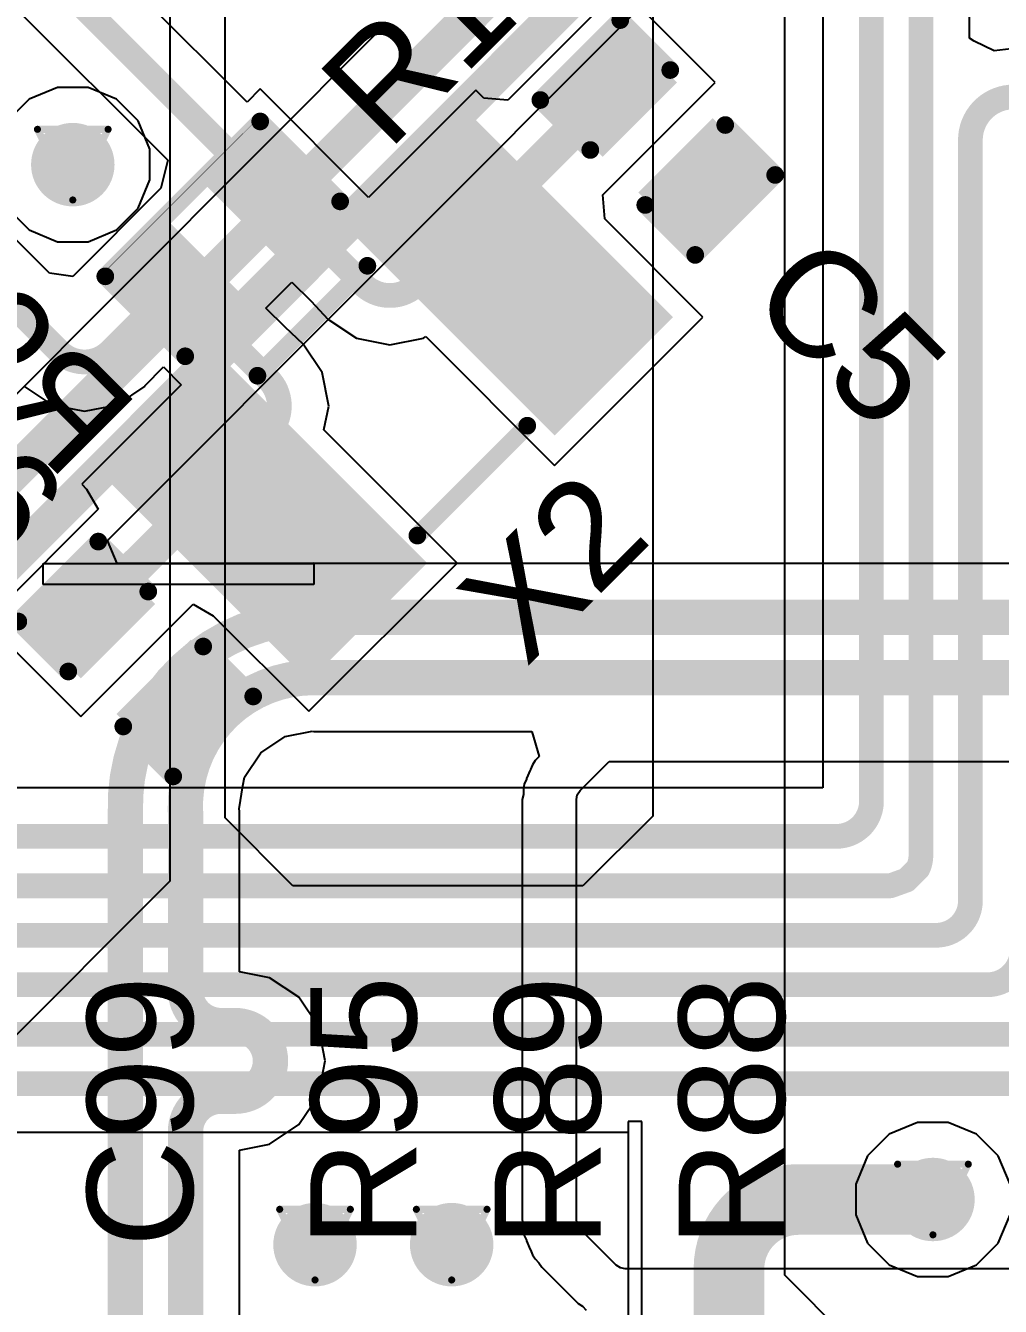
# Model space of a CAD drawing. Header units: inches. Extents: x 0 to 211, y 0 to 201.
# Drawn here: x 2.5951 to 2.871, y 1.9777 to 2.3402 of the extents above; entities that cross this region are included whole.
import ezdxf

# ---------------------------------------------------------------- set-up
doc = ezdxf.new("R2010")
doc.units = ezdxf.units.IN
doc.header["$MEASUREMENT"] = 0
for name, color, linetype in [('Bottom Layer', 5, 'Continuous'), ('Bottom Overlay', 54, 'Continuous'), ('Drill Drawing', 1, 'Continuous'), ('Layer 1', 16, 'Continuous'), ('Layer 2', 76, 'Continuous'), ('Top Layer', 1, 'Continuous'), ('Top Overlay', 2, 'Continuous'), ('Top Paste', 8, 'Continuous'), ('Top Solder', 216, 'Continuous'), ('Via Holes', 16, 'Continuous')]:
    doc.layers.add(name, color=color, linetype=linetype)
doc.styles.add('Arial', font='', dxfattribs={"height": 0.2})
doc.styles.get('Arial').set_extended_font_data('Arial')

# ---------------------------------------------------------------- blocks, each defined once
blk = doc.blocks.new('R___0402_43')
at = {"layer": 'Top Layer'}
for points in [[(-0.0275, -0.0125), (-0.0275, 0.0125), (-0.0095, 0.0125), (-0.0095, -0.0125)], [(0.0095, -0.0125), (0.0095, 0.0125), (0.0275, 0.0125), (0.0275, -0.0125)]]:
    blk.add_hatch(color=1, dxfattribs=at).paths.add_polyline_path(points)
at = {"layer": 'Top Paste'}
for points in [[(-0.0275, -0.0125), (-0.0275, 0.0125), (-0.0095, 0.0125), (-0.0095, -0.0125)], [(0.0095, -0.0125), (0.0095, 0.0125), (0.0275, 0.0125), (0.0275, -0.0125)]]:
    blk.add_hatch(color=8, dxfattribs=at).paths.add_polyline_path(points)
at = {"layer": 'Top Solder'}
for points in [[(-0.02967, -0.01467), (-0.02967, 0.01467), (-0.00733, 0.01467), (-0.00733, -0.01467)], [(0.00733, -0.01467), (0.00733, 0.01467), (0.02967, 0.01467), (0.02967, -0.01467)]]:
    blk.add_hatch(color=216, dxfattribs=at).paths.add_polyline_path(points)
at = {"layer": 'Top Overlay'}
for points in [[(0.031, 0.016, 0.005, 0.005, 0), (-0.031, 0.016, 0.005, 0.005, 0)], [(-0.031, -0.016, 0.005, 0.005, 0), (-0.031, 0.016, 0.005, 0.005, 0)], [(0.031, -0.016, 0.005, 0.005, 0), (0.031, 0.016, 0.005, 0.005, 0)], [(0.031, -0.016, 0.005, 0.005, 0), (-0.031, -0.016, 0.005, 0.005, 0)], [(0.032, -0.017, 0.000127, 0.000127, 0), (-0.032, -0.017, 0.000127, 0.000127, 0)]]:
    blk.add_lwpolyline(points, format="xyseb", dxfattribs=at)
for points in [[(-0.03225, 0.016, 0.0025, 0.0025, 1), (-0.02975, 0.016, 0.0025, 0.0025, 1)], [(-0.03225, 0.016, 0.0025, 0.0025, 1), (-0.02975, 0.016, 0.0025, 0.0025, 1)], [(0.02975, 0.016, 0.0025, 0.0025, 1), (0.03225, 0.016, 0.0025, 0.0025, 1)], [(0.02975, 0.016, 0.0025, 0.0025, 1), (0.03225, 0.016, 0.0025, 0.0025, 1)], [(-0.03225, -0.016, 0.0025, 0.0025, 1), (-0.02975, -0.016, 0.0025, 0.0025, 1)], [(-0.03225, -0.016, 0.0025, 0.0025, 1), (-0.02975, -0.016, 0.0025, 0.0025, 1)], [(0.02975, -0.016, 0.0025, 0.0025, 1), (0.03225, -0.016, 0.0025, 0.0025, 1)], [(0.02975, -0.016, 0.0025, 0.0025, 1), (0.03225, -0.016, 0.0025, 0.0025, 1)], [(-0.03203, -0.017, 0.0000635, 0.0000635, 1), (-0.03197, -0.017, 0.0000635, 0.0000635, 1)], [(0.03197, -0.017, 0.0000635, 0.0000635, 1), (0.03203, -0.017, 0.0000635, 0.0000635, 1)]]:
    blk.add_lwpolyline(points, format="xyseb", close=True, dxfattribs=at)
blk = doc.blocks.new('SMD3215_2P_51')
at = {"layer": 'Top Layer'}
for points in [[(-0.0689, 0.03543), (-0.02953, 0.03543), (-0.02953, -0.03543), (-0.0689, -0.03543)], [(0.02953, 0.03543), (0.0689, 0.03543), (0.0689, -0.03543), (0.02953, -0.03543)]]:
    blk.add_hatch(color=1, dxfattribs=at).paths.add_polyline_path(points)
at = {"layer": 'Top Paste'}
for points in [[(-0.0689, 0.03543), (-0.02953, 0.03543), (-0.02953, -0.03543), (-0.0689, -0.03543)], [(0.02953, 0.03543), (0.0689, 0.03543), (0.0689, -0.03543), (0.02953, -0.03543)]]:
    blk.add_hatch(color=8, dxfattribs=at).paths.add_polyline_path(points)
at = {"layer": 'Top Solder'}
for points in [[(-0.0729, 0.03943), (-0.02553, 0.03943), (-0.02553, -0.03943), (-0.0729, -0.03943)], [(0.02553, 0.03943), (0.0729, 0.03943), (0.0729, -0.03943), (0.02553, -0.03943)]]:
    blk.add_hatch(color=216, dxfattribs=at).paths.add_polyline_path(points)
at = {"layer": 'Top Overlay'}
for points in [[(0.022, 0.032, 0.005, 0.005, 0), (-0.022, 0.032, 0.005, 0.005, 0)], [(0.022, -0.032, 0.005, 0.005, 0), (-0.022, -0.032, 0.005, 0.005, 0)]]:
    blk.add_lwpolyline(points, format="xyseb", dxfattribs=at)
for points in [[(-0.02325, 0.032, 0.0025, 0.0025, 1), (-0.02075, 0.032, 0.0025, 0.0025, 1)], [(0.02075, 0.032, 0.0025, 0.0025, 1), (0.02325, 0.032, 0.0025, 0.0025, 1)], [(-0.02325, -0.032, 0.0025, 0.0025, 1), (-0.02075, -0.032, 0.0025, 0.0025, 1)], [(0.02075, -0.032, 0.0025, 0.0025, 1), (0.02325, -0.032, 0.0025, 0.0025, 1)]]:
    blk.add_lwpolyline(points, format="xyseb", close=True, dxfattribs=at)
blk = doc.blocks.new('C___0402_380')
at = {"layer": 'Top Layer'}
for points in [[(-0.0275, -0.0125), (-0.0275, 0.0125), (-0.0095, 0.0125), (-0.0095, -0.0125)], [(0.0095, -0.0125), (0.0095, 0.0125), (0.0275, 0.0125), (0.0275, -0.0125)]]:
    blk.add_hatch(color=1, dxfattribs=at).paths.add_polyline_path(points)
at = {"layer": 'Top Paste'}
for points in [[(-0.0275, -0.0125), (-0.0275, 0.0125), (-0.0095, 0.0125), (-0.0095, -0.0125)], [(0.0095, -0.0125), (0.0095, 0.0125), (0.0275, 0.0125), (0.0275, -0.0125)]]:
    blk.add_hatch(color=8, dxfattribs=at).paths.add_polyline_path(points)
at = {"layer": 'Top Solder'}
for points in [[(-0.02986, -0.01486), (-0.02986, 0.01486), (-0.00714, 0.01486), (-0.00714, -0.01486)], [(0.00714, -0.01486), (0.00714, 0.01486), (0.02986, 0.01486), (0.02986, -0.01486)]]:
    blk.add_hatch(color=216, dxfattribs=at).paths.add_polyline_path(points)
at = {"layer": 'Top Overlay'}
for points in [[(-0.031, 0.016, 0.005, 0.005, 0), (-0.031, -0.016, 0.005, 0.005, 0)], [(-0.011, 0.016, 0.005, 0.005, 0), (-0.031, 0.016, 0.005, 0.005, 0)], [(0.031, 0.016, 0.005, 0.005, 0), (0.011, 0.016, 0.005, 0.005, 0)], [(0.031, 0.016, 0.005, 0.005, 0), (0.031, -0.016, 0.005, 0.005, 0)], [(-0.011, -0.016, 0.005, 0.005, 0), (-0.031, -0.016, 0.005, 0.005, 0)], [(0.031, -0.016, 0.005, 0.005, 0), (0.011, -0.016, 0.005, 0.005, 0)]]:
    blk.add_lwpolyline(points, format="xyseb", dxfattribs=at)
for points in [[(-0.03225, 0.016, 0.0025, 0.0025, 1), (-0.02975, 0.016, 0.0025, 0.0025, 1)], [(-0.03225, 0.016, 0.0025, 0.0025, 1), (-0.02975, 0.016, 0.0025, 0.0025, 1)], [(-0.01225, 0.016, 0.0025, 0.0025, 1), (-0.00975, 0.016, 0.0025, 0.0025, 1)], [(0.00975, 0.016, 0.0025, 0.0025, 1), (0.01225, 0.016, 0.0025, 0.0025, 1)], [(0.02975, 0.016, 0.0025, 0.0025, 1), (0.03225, 0.016, 0.0025, 0.0025, 1)], [(0.02975, 0.016, 0.0025, 0.0025, 1), (0.03225, 0.016, 0.0025, 0.0025, 1)], [(-0.03225, -0.016, 0.0025, 0.0025, 1), (-0.02975, -0.016, 0.0025, 0.0025, 1)], [(-0.03225, -0.016, 0.0025, 0.0025, 1), (-0.02975, -0.016, 0.0025, 0.0025, 1)], [(-0.01225, -0.016, 0.0025, 0.0025, 1), (-0.00975, -0.016, 0.0025, 0.0025, 1)], [(0.00975, -0.016, 0.0025, 0.0025, 1), (0.01225, -0.016, 0.0025, 0.0025, 1)], [(0.02975, -0.016, 0.0025, 0.0025, 1), (0.03225, -0.016, 0.0025, 0.0025, 1)], [(0.02975, -0.016, 0.0025, 0.0025, 1), (0.03225, -0.016, 0.0025, 0.0025, 1)]]:
    blk.add_lwpolyline(points, format="xyseb", close=True, dxfattribs=at)
blk = doc.blocks.new('C___0402_381')
at = {"layer": 'Top Layer'}
for points in [[(-0.0275, -0.0125), (-0.0275, 0.0125), (-0.0095, 0.0125), (-0.0095, -0.0125)], [(0.0095, -0.0125), (0.0095, 0.0125), (0.0275, 0.0125), (0.0275, -0.0125)]]:
    blk.add_hatch(color=1, dxfattribs=at).paths.add_polyline_path(points)
at = {"layer": 'Top Paste'}
for points in [[(-0.0275, -0.0125), (-0.0275, 0.0125), (-0.0095, 0.0125), (-0.0095, -0.0125)], [(0.0095, -0.0125), (0.0095, 0.0125), (0.0275, 0.0125), (0.0275, -0.0125)]]:
    blk.add_hatch(color=8, dxfattribs=at).paths.add_polyline_path(points)
at = {"layer": 'Top Solder'}
for points in [[(-0.02986, -0.01486), (-0.02986, 0.01486), (-0.00714, 0.01486), (-0.00714, -0.01486)], [(0.00714, -0.01486), (0.00714, 0.01486), (0.02986, 0.01486), (0.02986, -0.01486)]]:
    blk.add_hatch(color=216, dxfattribs=at).paths.add_polyline_path(points)
at = {"layer": 'Top Overlay'}
for points in [[(-0.031, 0.016, 0.005, 0.005, 0), (-0.031, -0.016, 0.005, 0.005, 0)], [(-0.011, 0.016, 0.005, 0.005, 0), (-0.031, 0.016, 0.005, 0.005, 0)], [(0.031, 0.016, 0.005, 0.005, 0), (0.011, 0.016, 0.005, 0.005, 0)], [(0.031, 0.016, 0.005, 0.005, 0), (0.031, -0.016, 0.005, 0.005, 0)], [(-0.011, -0.016, 0.005, 0.005, 0), (-0.031, -0.016, 0.005, 0.005, 0)], [(0.031, -0.016, 0.005, 0.005, 0), (0.011, -0.016, 0.005, 0.005, 0)]]:
    blk.add_lwpolyline(points, format="xyseb", dxfattribs=at)
for points in [[(-0.03225, 0.016, 0.0025, 0.0025, 1), (-0.02975, 0.016, 0.0025, 0.0025, 1)], [(-0.03225, 0.016, 0.0025, 0.0025, 1), (-0.02975, 0.016, 0.0025, 0.0025, 1)], [(-0.01225, 0.016, 0.0025, 0.0025, 1), (-0.00975, 0.016, 0.0025, 0.0025, 1)], [(0.00975, 0.016, 0.0025, 0.0025, 1), (0.01225, 0.016, 0.0025, 0.0025, 1)], [(0.02975, 0.016, 0.0025, 0.0025, 1), (0.03225, 0.016, 0.0025, 0.0025, 1)], [(0.02975, 0.016, 0.0025, 0.0025, 1), (0.03225, 0.016, 0.0025, 0.0025, 1)], [(-0.03225, -0.016, 0.0025, 0.0025, 1), (-0.02975, -0.016, 0.0025, 0.0025, 1)], [(-0.03225, -0.016, 0.0025, 0.0025, 1), (-0.02975, -0.016, 0.0025, 0.0025, 1)], [(-0.01225, -0.016, 0.0025, 0.0025, 1), (-0.00975, -0.016, 0.0025, 0.0025, 1)], [(0.00975, -0.016, 0.0025, 0.0025, 1), (0.01225, -0.016, 0.0025, 0.0025, 1)], [(0.02975, -0.016, 0.0025, 0.0025, 1), (0.03225, -0.016, 0.0025, 0.0025, 1)], [(0.02975, -0.016, 0.0025, 0.0025, 1), (0.03225, -0.016, 0.0025, 0.0025, 1)]]:
    blk.add_lwpolyline(points, format="xyseb", close=True, dxfattribs=at)

msp = doc.modelspace()

# ---------------------------------------------------------------- hatches: boundary and pattern name
at = {"layer": 'Bottom Layer'}
h = msp.add_hatch(color=5, dxfattribs=at)
edge = h.paths.add_edge_path()
edge.add_arc((2.60849, 2.3009), 0.01181, 0, 360)
h = msp.add_hatch(color=5, dxfattribs=at)
edge = h.paths.add_edge_path()
edge.add_arc((2.85193, 2.008), 0.01181, 0, 360)
h = msp.add_hatch(color=5, dxfattribs=at)
edge = h.paths.add_edge_path()
edge.add_arc((2.67704, 1.99522), 0.01181, 0, 360)
h = msp.add_hatch(color=5, dxfattribs=at)
edge = h.paths.add_edge_path()
edge.add_arc((2.71572, 1.99522), 0.01181, 0, 360)
at = {"layer": 'Layer 1'}
h = msp.add_hatch(color=16, dxfattribs=at)
edge = h.paths.add_edge_path()
edge.add_arc((2.60849, 2.3009), 0.01181, 0, 360)
h = msp.add_hatch(color=16, dxfattribs=at)
edge = h.paths.add_edge_path()
edge.add_arc((2.85193, 2.008), 0.01181, 0, 360)
h = msp.add_hatch(color=16, dxfattribs=at)
edge = h.paths.add_edge_path()
edge.add_arc((2.67704, 1.99522), 0.01181, 0, 360)
h = msp.add_hatch(color=16, dxfattribs=at)
edge = h.paths.add_edge_path()
edge.add_arc((2.71572, 1.99522), 0.01181, 0, 360)
at = {"layer": 'Layer 2'}
h = msp.add_hatch(color=76, dxfattribs=at)
edge = h.paths.add_edge_path()
edge.add_arc((2.60849, 2.3009), 0.01181, 0, 360)
h = msp.add_hatch(color=76, dxfattribs=at)
edge = h.paths.add_edge_path()
edge.add_arc((2.85193, 2.008), 0.01181, 0, 360)
h = msp.add_hatch(color=76, dxfattribs=at)
edge = h.paths.add_edge_path()
edge.add_arc((2.67704, 1.99522), 0.01181, 0, 360)
h = msp.add_hatch(color=76, dxfattribs=at)
edge = h.paths.add_edge_path()
edge.add_arc((2.71572, 1.99522), 0.01181, 0, 360)
at = {"layer": 'Top Layer'}
h = msp.add_hatch(color=1, dxfattribs=at)
edge = h.paths.add_edge_path()
edge.add_arc((2.60849, 2.3009), 0.01181, 0, 360)
h = msp.add_hatch(color=1, dxfattribs=at)
edge = h.paths.add_edge_path()
edge.add_arc((2.85193, 2.008), 0.01181, 0, 360)
h = msp.add_hatch(color=1, dxfattribs=at)
edge = h.paths.add_edge_path()
edge.add_arc((2.67704, 1.99522), 0.01181, 0, 360)
h = msp.add_hatch(color=1, dxfattribs=at)
edge = h.paths.add_edge_path()
edge.add_arc((2.71572, 1.99522), 0.01181, 0, 360)
at = {"layer": 'Via Holes'}
h = msp.add_hatch(color=7, dxfattribs=at)
edge = h.paths.add_edge_path()
edge.add_arc((2.60849, 2.3009), 0.00591, 0, 360)
h = msp.add_hatch(color=7, dxfattribs=at)
edge = h.paths.add_edge_path()
edge.add_arc((2.85193, 2.008), 0.00591, 0, 360)
h = msp.add_hatch(color=7, dxfattribs=at)
edge = h.paths.add_edge_path()
edge.add_arc((2.67704, 1.99522), 0.00591, 0, 360)
h = msp.add_hatch(color=7, dxfattribs=at)
edge = h.paths.add_edge_path()
edge.add_arc((2.71572, 1.99522), 0.00591, 0, 360)

# ---------------------------------------------------------------- linework, layer by layer
at = {"layer": 'Bottom Layer'}
for p, q in [((2.61834, 2.19449), (2.79646, 2.37295)), ((2.69692, 2.34059), (2.42001, 2.06314)), ((2.62102, 2.18802), (2.61834, 2.19449)), ((2.60014, 2.18211), (2.60014, 2.18802)), ((2.60014, 2.18802), (2.67668, 2.18802)), ((2.67632, 2.18802), (2.62102, 2.18802)), ((2.67668, 2.18806), (2.67632, 2.18802)), ((2.67683, 2.18802), (2.67668, 2.18806)), ((2.67668, 2.18806), (2.67668, 2.18806)), ((2.67668, 2.18802), (2.67668, 2.18211)), ((3.17011, 2.18802), (2.67683, 2.18802)), ((2.67668, 2.18211), (2.60014, 2.18211)), ((2.66166, 2.13441), (2.66856, 2.13902)), ((2.66856, 2.13902), (2.67619, 2.14053)), ((2.67619, 2.14053), (2.67669, 2.14043)), ((2.67669, 2.14043), (2.67683, 2.14043)), ((2.67683, 2.14043), (2.67683, 2.14043)), ((2.67683, 2.14043), (2.73838, 2.14043)), ((2.73838, 2.14043), (2.74049, 2.13343)), ((2.65705, 2.12751), (2.66166, 2.13441)), ((2.73935, 2.13225), (2.73856, 2.13107)), ((2.74041, 2.13332), (2.73935, 2.13225)), ((2.74049, 2.13343), (2.74041, 2.13332)), ((2.75207, 2.12376), (2.76031, 2.132)), ((2.76031, 2.132), (3.15351, 2.132)), ((2.73792, 2.12952), (2.73692, 2.12711)), ((2.73794, 2.12961), (2.73792, 2.12952)), ((2.73798, 2.12968), (2.73794, 2.12961)), ((2.73856, 2.13107), (2.73798, 2.12968)), ((2.6556, 2.11853), (2.65657, 2.12506)), ((2.65657, 2.12506), (2.65705, 2.12751)), ((2.73628, 2.12556), (2.736, 2.12417)), ((2.73685, 2.12695), (2.73628, 2.12556)), ((2.73687, 2.12704), (2.73685, 2.12695)), ((2.73692, 2.12711), (2.73687, 2.12704)), ((2.736, 2.12266), (2.73571, 2.12119)), ((2.73571, 2.12119), (2.73571, 2.00223)), ((2.736, 2.12417), (2.736, 2.12266)), ((2.751, 2.12119), (2.75128, 2.12258)), ((2.751, 2.00223), (2.751, 2.12119)), ((2.75128, 2.12258), (2.75207, 2.12376)), ((2.65568, 2.11792), (2.6556, 2.11853)), ((2.65568, 2.1116), (2.65568, 2.11792)), ((2.65568, 2.07247), (2.65568, 2.1116)), ((2.66419, 2.07078), (2.65568, 2.07247)), ((2.67246, 2.06525), (2.66419, 2.07078)), ((2.67798, 2.05698), (2.67246, 2.06525)), ((2.67992, 2.04723), (2.67798, 2.05698)), ((2.67798, 2.03747), (2.67992, 2.04723)), ((2.67246, 2.0292), (2.67798, 2.03747)), ((2.66419, 2.02368), (2.67246, 2.0292)), ((2.65568, 2.02198), (2.66419, 2.02368)), ((2.65568, 2.00223), (2.65568, 2.02198)), ((2.65568, 1.82445), (2.65568, 2.00223)), ((2.73571, 2.00223), (2.736, 2.00075)), ((2.75128, 2.00083), (2.751, 2.00223)), ((2.736, 2.00075), (2.736, 1.99924)), ((2.736, 1.99924), (2.73628, 1.99785)), ((2.73628, 1.99785), (2.73685, 1.99646)), ((2.75206, 1.99965), (2.75128, 2.00083)), ((2.76229, 1.98943), (2.75206, 1.99965)), ((2.73685, 1.99646), (2.73687, 1.99637)), ((2.73687, 1.99637), (2.73692, 1.9963)), ((2.73692, 1.9963), (2.73792, 1.99389)), ((2.73792, 1.99389), (2.73793, 1.9938)), ((2.73793, 1.9938), (2.73798, 1.99373)), ((2.73798, 1.99373), (2.73856, 1.99234)), ((2.73856, 1.99234), (2.73935, 1.99116)), ((2.73935, 1.99116), (2.74041, 1.99009)), ((2.74041, 1.99009), (2.74125, 1.98884)), ((2.74125, 1.98884), (2.75148, 1.97861)), ((2.76347, 1.98864), (2.76229, 1.98943)), ((2.76486, 1.98836), (2.76347, 1.98864)), ((2.98447, 1.98836), (2.76486, 1.98836)), ((2.75148, 1.97861), (2.75273, 1.97778)), ((2.75273, 1.97778), (2.75379, 1.97671))]:
    msp.add_line(p, q, dxfattribs=at)
for points in [[(2.39855, 2.02, 0.01, 0.01, 0), (2.77366, 2.39582, 0.01, 0.01, 0)], [(2.41059, 2.00799, 0.01, 0.01, 0), (2.78568, 2.3838, 0.01, 0.01, 0)], [(2.62339, 2.11723, 0.01, 0.01, -0.425928), (2.67669, 2.17273, 0.01, 0.01, 0)], [(2.67669, 2.17273, 0.01, 0.01, 0), (2.67681, 2.17273, 0.01, 0.01, 0)], [(2.67681, 2.17273, 0.01, 0.01, -0.000303), (2.67683, 2.17273, 0.01, 0.01, 0)], [(2.67683, 2.17273, 0.01, 0.01, 0), (3.17011, 2.17273, 0.01, 0.01, 0)], [(2.64037, 2.11792, 0.01, 0.01, -0.425961), (2.67669, 2.15573, 0.01, 0.01, 0)], [(2.67669, 2.15573, 0.01, 0.01, 0), (2.67683, 2.15573, 0.01, 0.01, 0)], [(2.67683, 2.15573, 0.01, 0.01, 0), (3.16205, 2.15573, 0.01, 0.01, 0)], [(2.62339, 1.70677, 0.01, 0.01, 0), (2.62339, 2.11723, 0.01, 0.01, 0)], [(2.64037, 2.11792, 0.01, 0.01, 0), (2.64039, 2.11792, 0.01, 0.01, 0)], [(2.64039, 2.11078, 0.01, 0.01, 0), (2.64039, 2.11792, 0.01, 0.01, 0)], [(2.64039, 2.06723, 0.01, 0.01, 0), (2.64039, 2.11078, 0.01, 0.01, 0)], [(2.65039, 2.05723, 0.01, 0.01, -0.414214), (2.64039, 2.06723, 0.01, 0.01, 0)], [(2.65039, 2.05723, 0.01, 0.01, 0), (2.65443, 2.05723, 0.01, 0.01, 0)], [(2.65443, 2.05723, 0.01, 0.01, -1), (2.65443, 2.03723, 0.01, 0.01, 0)], [(2.64039, 2.02723, 0.01, 0.01, -0.414214), (2.65039, 2.03723, 0.01, 0.01, 0)], [(2.65039, 2.03723, 0.01, 0.01, 0), (2.65443, 2.03723, 0.01, 0.01, 0)], [(2.64039, 2.00223, 0.01, 0.01, 0), (2.64039, 2.02723, 0.01, 0.01, 0)], [(2.64039, 1.69973, 0.01, 0.01, 0), (2.64039, 2.00223, 0.01, 0.01, 0)]]:
    msp.add_lwpolyline(points, format="xyseb", dxfattribs=at)
for points in [[(2.67419, 2.17273, 0.005, 0.005, 1), (2.67919, 2.17273, 0.005, 0.005, 1)], [(2.67419, 2.17273, 0.005, 0.005, 1), (2.67919, 2.17273, 0.005, 0.005, 1)], [(2.67431, 2.17273, 0.005, 0.005, 1), (2.67931, 2.17273, 0.005, 0.005, 1)], [(2.67431, 2.17273, 0.005, 0.005, 1), (2.67931, 2.17273, 0.005, 0.005, 1)], [(2.67433, 2.17273, 0.005, 0.005, 1), (2.67933, 2.17273, 0.005, 0.005, 1)], [(2.67433, 2.17273, 0.005, 0.005, 1), (2.67933, 2.17273, 0.005, 0.005, 1)], [(2.67419, 2.15573, 0.005, 0.005, 1), (2.67919, 2.15573, 0.005, 0.005, 1)], [(2.67419, 2.15573, 0.005, 0.005, 1), (2.67919, 2.15573, 0.005, 0.005, 1)], [(2.67433, 2.15573, 0.005, 0.005, 1), (2.67933, 2.15573, 0.005, 0.005, 1)], [(2.67433, 2.15573, 0.005, 0.005, 1), (2.67933, 2.15573, 0.005, 0.005, 1)], [(2.62089, 2.11723, 0.005, 0.005, 1), (2.62589, 2.11723, 0.005, 0.005, 1)], [(2.62089, 2.11723, 0.005, 0.005, 1), (2.62589, 2.11723, 0.005, 0.005, 1)], [(2.63787, 2.11792, 0.005, 0.005, 1), (2.64287, 2.11792, 0.005, 0.005, 1)], [(2.63787, 2.11792, 0.005, 0.005, 1), (2.64287, 2.11792, 0.005, 0.005, 1)], [(2.63789, 2.11792, 0.005, 0.005, 1), (2.64289, 2.11792, 0.005, 0.005, 1)], [(2.63789, 2.11792, 0.005, 0.005, 1), (2.64289, 2.11792, 0.005, 0.005, 1)], [(2.63789, 2.11078, 0.005, 0.005, 1), (2.64289, 2.11078, 0.005, 0.005, 1)], [(2.63789, 2.11078, 0.005, 0.005, 1), (2.64289, 2.11078, 0.005, 0.005, 1)], [(2.63789, 2.06723, 0.005, 0.005, 1), (2.64289, 2.06723, 0.005, 0.005, 1)], [(2.63789, 2.06723, 0.005, 0.005, 1), (2.64289, 2.06723, 0.005, 0.005, 1)], [(2.64789, 2.05723, 0.005, 0.005, 1), (2.65289, 2.05723, 0.005, 0.005, 1)], [(2.64789, 2.05723, 0.005, 0.005, 1), (2.65289, 2.05723, 0.005, 0.005, 1)], [(2.65193, 2.05723, 0.005, 0.005, 1), (2.65693, 2.05723, 0.005, 0.005, 1)], [(2.65193, 2.05723, 0.005, 0.005, 1), (2.65693, 2.05723, 0.005, 0.005, 1)], [(2.64789, 2.03723, 0.005, 0.005, 1), (2.65289, 2.03723, 0.005, 0.005, 1)], [(2.64789, 2.03723, 0.005, 0.005, 1), (2.65289, 2.03723, 0.005, 0.005, 1)], [(2.65193, 2.03723, 0.005, 0.005, 1), (2.65693, 2.03723, 0.005, 0.005, 1)], [(2.65193, 2.03723, 0.005, 0.005, 1), (2.65693, 2.03723, 0.005, 0.005, 1)], [(2.63789, 2.02723, 0.005, 0.005, 1), (2.64289, 2.02723, 0.005, 0.005, 1)], [(2.63789, 2.02723, 0.005, 0.005, 1), (2.64289, 2.02723, 0.005, 0.005, 1)], [(2.63789, 2.00223, 0.005, 0.005, 1), (2.64289, 2.00223, 0.005, 0.005, 1)], [(2.63789, 2.00223, 0.005, 0.005, 1), (2.64289, 2.00223, 0.005, 0.005, 1)]]:
    msp.add_lwpolyline(points, format="xyseb", close=True, dxfattribs=at)
at = {"layer": 'Drill Drawing'}
for points in [[(2.59849, 2.3109, 0.002, 0.002, 0), (2.61849, 2.3109, 0.002, 0.002, 0)], [(2.59849, 2.3109, 0.002, 0.002, 0), (2.60849, 2.2909, 0.002, 0.002, 0)], [(2.60849, 2.2909, 0.002, 0.002, 0), (2.61849, 2.3109, 0.002, 0.002, 0)], [(2.84193, 2.018, 0.002, 0.002, 0), (2.86193, 2.018, 0.002, 0.002, 0)], [(2.84193, 2.018, 0.002, 0.002, 0), (2.85193, 1.998, 0.002, 0.002, 0)], [(2.85193, 1.998, 0.002, 0.002, 0), (2.86193, 2.018, 0.002, 0.002, 0)], [(2.66704, 2.00522, 0.002, 0.002, 0), (2.68704, 2.00522, 0.002, 0.002, 0)], [(2.66704, 2.00522, 0.002, 0.002, 0), (2.67704, 1.98522, 0.002, 0.002, 0)], [(2.67704, 1.98522, 0.002, 0.002, 0), (2.68704, 2.00522, 0.002, 0.002, 0)], [(2.70572, 2.00522, 0.002, 0.002, 0), (2.72572, 2.00522, 0.002, 0.002, 0)], [(2.70572, 2.00522, 0.002, 0.002, 0), (2.71572, 1.98522, 0.002, 0.002, 0)], [(2.71572, 1.98522, 0.002, 0.002, 0), (2.72572, 2.00522, 0.002, 0.002, 0)]]:
    msp.add_lwpolyline(points, format="xyseb", dxfattribs=at)
for points in [[(2.59799, 2.3109, 0.001, 0.001, 1), (2.59899, 2.3109, 0.001, 0.001, 1)], [(2.59799, 2.3109, 0.001, 0.001, 1), (2.59899, 2.3109, 0.001, 0.001, 1)], [(2.61799, 2.3109, 0.001, 0.001, 1), (2.61899, 2.3109, 0.001, 0.001, 1)], [(2.61799, 2.3109, 0.001, 0.001, 1), (2.61899, 2.3109, 0.001, 0.001, 1)], [(2.60799, 2.2909, 0.001, 0.001, 1), (2.60899, 2.2909, 0.001, 0.001, 1)], [(2.60799, 2.2909, 0.001, 0.001, 1), (2.60899, 2.2909, 0.001, 0.001, 1)], [(2.84143, 2.018, 0.001, 0.001, 1), (2.84243, 2.018, 0.001, 0.001, 1)], [(2.84143, 2.018, 0.001, 0.001, 1), (2.84243, 2.018, 0.001, 0.001, 1)], [(2.86143, 2.018, 0.001, 0.001, 1), (2.86243, 2.018, 0.001, 0.001, 1)], [(2.86143, 2.018, 0.001, 0.001, 1), (2.86243, 2.018, 0.001, 0.001, 1)], [(2.66654, 2.00522, 0.001, 0.001, 1), (2.66754, 2.00522, 0.001, 0.001, 1)], [(2.66654, 2.00522, 0.001, 0.001, 1), (2.66754, 2.00522, 0.001, 0.001, 1)], [(2.68654, 2.00522, 0.001, 0.001, 1), (2.68754, 2.00522, 0.001, 0.001, 1)], [(2.68654, 2.00522, 0.001, 0.001, 1), (2.68754, 2.00522, 0.001, 0.001, 1)], [(2.70522, 2.00522, 0.001, 0.001, 1), (2.70622, 2.00522, 0.001, 0.001, 1)], [(2.70522, 2.00522, 0.001, 0.001, 1), (2.70622, 2.00522, 0.001, 0.001, 1)], [(2.72522, 2.00522, 0.001, 0.001, 1), (2.72622, 2.00522, 0.001, 0.001, 1)], [(2.72522, 2.00522, 0.001, 0.001, 1), (2.72622, 2.00522, 0.001, 0.001, 1)], [(2.85143, 1.998, 0.001, 0.001, 1), (2.85243, 1.998, 0.001, 0.001, 1)], [(2.85143, 1.998, 0.001, 0.001, 1), (2.85243, 1.998, 0.001, 0.001, 1)], [(2.67654, 1.98522, 0.001, 0.001, 1), (2.67754, 1.98522, 0.001, 0.001, 1)], [(2.67654, 1.98522, 0.001, 0.001, 1), (2.67754, 1.98522, 0.001, 0.001, 1)], [(2.71522, 1.98522, 0.001, 0.001, 1), (2.71622, 1.98522, 0.001, 0.001, 1)], [(2.71522, 1.98522, 0.001, 0.001, 1), (2.71622, 1.98522, 0.001, 0.001, 1)]]:
    msp.add_lwpolyline(points, format="xyseb", close=True, dxfattribs=at)
at = {"layer": 'Layer 1'}
for p, q in [((2.83958, 2.02649), (2.83344, 2.02035)), ((2.84759, 2.02981), (2.83958, 2.02649)), ((2.85627, 2.02981), (2.84759, 2.02981)), ((2.86429, 2.02649), (2.85627, 2.02981)), ((2.87042, 2.02035), (2.86429, 2.02649)), ((2.83344, 2.02035), (2.83012, 2.01234)), ((2.87374, 2.01234), (2.87042, 2.02035)), ((2.83012, 2.01234), (2.83012, 2.00366)), ((2.83012, 2.00366), (2.83344, 1.99565)), ((2.87042, 1.99565), (2.87374, 2.00366)), ((2.83344, 1.99565), (2.83958, 1.98951)), ((2.86429, 1.98951), (2.87042, 1.99565)), ((2.83958, 1.98951), (2.84759, 1.98619)), ((2.85627, 1.98619), (2.86429, 1.98951)), ((2.84759, 1.98619), (2.85627, 1.98619))]:
    msp.add_line(p, q, dxfattribs=at)
at = {"layer": 'Layer 2'}
for p, q in [((2.81, 1.98654), (2.81, 2.51377)), ((2.77264, 2.49616), (2.77264, 2.11654)), ((2.65157, 2.11601), (2.65157, 2.36726)), ((2.63595, 2.35347), (2.63595, 2.09809)), ((2.60415, 2.32271), (2.59613, 2.31939)), ((2.61283, 2.32271), (2.60415, 2.32271)), ((2.62084, 2.31939), (2.61283, 2.32271)), ((2.59613, 2.31939), (2.59, 2.31326)), ((2.62698, 2.31326), (2.62084, 2.31939)), ((2.6303, 2.30524), (2.62698, 2.31326)), ((2.6303, 2.29656), (2.6303, 2.30524)), ((2.62698, 2.28855), (2.6303, 2.29656)), ((2.59, 2.28855), (2.59613, 2.28241)), ((2.62084, 2.28241), (2.62698, 2.28855)), ((2.59613, 2.28241), (2.60415, 2.27909)), ((2.61283, 2.27909), (2.62084, 2.28241)), ((2.60415, 2.27909), (2.61283, 2.27909)), ((2.67081, 2.09678), (2.65157, 2.11601)), ((2.77264, 2.11654), (2.75288, 2.09678)), ((2.63595, 2.09809), (2.48701, 1.94914)), ((2.75288, 2.09678), (2.67081, 2.09678)), ((2.83915, 1.95739), (2.81, 1.98654))]:
    msp.add_line(p, q, dxfattribs=at)
at = {"layer": 'Top Layer'}
for p, q in [((2.82076, 2.44093), (2.82076, 2.12455)), ((2.86229, 2.33673), (2.86229, 2.37318)), ((2.76343, 2.35101), (2.73161, 2.31919)), ((2.7903, 2.32414), (2.76343, 2.35101)), ((2.59136, 2.34615), (2.63534, 2.30216)), ((2.65782, 2.31861), (2.62847, 2.34797)), ((2.86356, 2.33588), (2.86229, 2.33673)), ((2.86929, 2.33307), (2.86356, 2.33588)), ((2.87409, 2.3337), (2.86929, 2.33307)), ((2.75848, 2.29232), (2.7903, 2.32414)), ((2.66152, 2.32232), (2.65782, 2.31861)), ((2.69221, 2.29162), (2.66152, 2.32232)), ((2.72259, 2.322), (2.69221, 2.29162)), ((2.72484, 2.31975), (2.72259, 2.322)), ((2.73161, 2.31919), (2.72484, 2.31975)), ((2.63534, 2.30216), (2.6334, 2.2942)), ((2.60187, 2.27021), (2.57686, 2.29522)), ((2.6334, 2.2942), (2.60849, 2.26928)), ((2.75904, 2.28555), (2.75848, 2.29232)), ((2.78684, 2.25775), (2.75904, 2.28555)), ((2.60849, 2.26928), (2.60187, 2.27021)), ((2.66316, 2.26031), (2.67049, 2.26765)), ((2.67049, 2.26765), (2.67591, 2.26223)), ((2.67591, 2.26223), (2.68071, 2.25713)), ((2.66857, 2.2549), (2.66316, 2.26031)), ((2.67367, 2.2501), (2.66857, 2.2549)), ((2.68071, 2.25713), (2.68071, 2.25713)), ((2.68071, 2.25713), (2.68875, 2.25176)), ((2.74486, 2.21577), (2.78684, 2.25775)), ((2.68875, 2.25176), (2.69822, 2.24988)), ((2.69822, 2.24988), (2.7077, 2.25176)), ((2.7077, 2.25176), (2.7084, 2.25223)), ((2.7084, 2.25223), (2.74486, 2.21577)), ((2.67904, 2.24206), (2.67367, 2.2501)), ((2.67367, 2.2501), (2.67367, 2.2501)), ((2.62883, 2.23834), (2.63413, 2.24364)), ((2.63413, 2.24364), (2.63918, 2.23859)), ((2.68093, 2.23258), (2.67904, 2.24206)), ((2.59466, 2.2382), (2.60254, 2.23294)), ((2.63918, 2.23859), (2.61101, 2.21042)), ((2.6211, 2.23294), (2.62898, 2.2382)), ((2.62898, 2.2382), (2.62883, 2.23834)), ((2.60254, 2.23294), (2.61182, 2.23109)), ((2.61182, 2.23109), (2.6211, 2.23294)), ((2.67958, 2.22582), (2.68093, 2.23258)), ((2.71725, 2.18815), (2.67958, 2.22582)), ((2.61101, 2.21042), (2.6124, 2.20904)), ((2.6124, 2.20904), (2.6157, 2.2034)), ((2.6157, 2.2034), (2.58388, 2.17158)), ((2.67527, 2.14617), (2.71725, 2.18815)), ((2.61075, 2.14471), (2.64257, 2.17653)), ((2.64257, 2.17653), (2.6482, 2.17324)), ((2.58388, 2.17158), (2.61075, 2.14471)), ((2.6482, 2.17324), (2.67527, 2.14617)), ((2.82076, 2.12455), (2.57494, 2.12455)), ((2.76957, 2.03008), (2.76568, 2.03008)), ((2.76568, 2.03008), (2.76568, 1.92022)), ((2.76957, 1.92022), (2.76957, 2.03008)), ((2.54024, 2.02702), (2.76568, 2.02702)), ((2.76568, 2.02702), (2.76568, 1.98022)), ((2.76568, 1.98022), (2.76568, 1.92022))]:
    msp.add_line(p, q, dxfattribs=at)
for points in [[(2.83452, 2.12071, 0.007, 0.007, 0), (2.83452, 2.44093, 0.007, 0.007, 0)], [(2.84852, 2.10541, 0.007, 0.007, 0), (2.84852, 2.37318, 0.007, 0.007, 0)], [(2.59897, 2.358, 0.007, 0.007, 0), (2.664, 2.29297, 0.007, 0.007, 0)], [(2.72601, 2.28672, 0.01, 0.01, 0), (2.76096, 2.32167, 0.01, 0.01, 0)], [(2.86252, 2.30786, 0.007, 0.007, -0.414214), (2.87473, 2.32006, 0.007, 0.007, 0)], [(2.53918, 2.31343, 0.007, 0.007, 0), (2.60454, 2.24807, 0.007, 0.007, 0)], [(2.86252, 2.09252, 0.007, 0.007, 0), (2.86252, 2.30786, 0.007, 0.007, 0)], [(2.664, 2.29297, 0.007, 0.007, 0), (2.67068, 2.28693, 0.007, 0.007, 0)], [(2.67068, 2.28693, 0.007, 0.007, 0), (2.69059, 2.26702, 0.007, 0.007, 0)], [(2.70586, 2.26702, 0.007, 0.007, 0), (2.72073, 2.28189, 0.007, 0.007, 0)], [(2.6191, 2.24807, 0.007, 0.007, 0), (2.63783, 2.26681, 0.007, 0.007, 0)], [(2.70586, 2.26702, 0.007, 0.007, -0.414214), (2.69059, 2.26702, 0.007, 0.007, 0)], [(2.64388, 2.26012, 0.007, 0.007, 0), (2.66379, 2.24021, 0.007, 0.007, 0)], [(2.6191, 2.24807, 0.007, 0.007, -0.414214), (2.60454, 2.24807, 0.007, 0.007, 0)], [(2.66379, 2.24021, 0.007, 0.007, -0.414214), (2.66379, 2.22495, 0.007, 0.007, 0)], [(2.64892, 2.21008, 0.007, 0.007, 0), (2.66379, 2.22495, 0.007, 0.007, 0)], [(2.61322, 2.17406, 0.01, 0.01, 0), (2.63985, 2.20068, 0.01, 0.01, 0)], [(2.63985, 2.20068, 0.007, 0.007, 0), (2.66274, 2.20068, 0.007, 0.007, 0)], [(2.83452, 2.12071, 0.007, 0.007, -0.414214), (2.8246, 2.11078, 0.007, 0.007, 0)], [(2.56924, 2.11078, 0.007, 0.007, 0), (2.8246, 2.11078, 0.007, 0.007, 0)], [(2.84852, 2.10541, 0.007, 0.007, -0.113283), (2.84766, 2.10165, 0.007, 0.007, 0)], [(2.84442, 2.09841, 0.007, 0.007, 0), (2.84766, 2.10165, 0.007, 0.007, 0)], [(2.56344, 2.09678, 0.007, 0.007, 0), (2.83989, 2.09678, 0.007, 0.007, 0)], [(2.83989, 2.09678, 0.007, 0.007, 0), (2.84442, 2.09841, 0.007, 0.007, 0)], [(2.86252, 2.09252, 0.007, 0.007, -0.414214), (2.85279, 2.08278, 0.007, 0.007, 0)], [(2.55764, 2.08278, 0.007, 0.007, 0), (2.85279, 2.08278, 0.007, 0.007, 0)], [(2.87719, 2.07868, 0.007, 0.007, -0.414214), (2.86729, 2.06878, 0.007, 0.007, 0)], [(2.55184, 2.06878, 0.007, 0.007, 0), (2.86729, 2.06878, 0.007, 0.007, 0)], [(2.54604, 2.05478, 0.007, 0.007, 0), (2.92406, 2.05478, 0.007, 0.007, 0)], [(2.54024, 2.04078, 0.007, 0.007, 0), (2.97278, 2.04078, 0.007, 0.007, 0)], [(2.79419, 1.98836, 0.02, 0.02, -0.414214), (2.81383, 2.008, 0.02, 0.02, 0)], [(2.81383, 2.008, 0.02, 0.02, 0), (2.85193, 2.008, 0.02, 0.02, 0)], [(2.79419, 1.95623, 0.02, 0.02, 0), (2.79419, 1.98836, 0.02, 0.02, 0)]]:
    msp.add_lwpolyline(points, format="xyseb", dxfattribs=at)
for points in [[(2.75846, 2.32167, 0.005, 0.005, 1), (2.76346, 2.32167, 0.005, 0.005, 1)], [(2.86077, 2.30786, 0.0035, 0.0035, 1), (2.86427, 2.30786, 0.0035, 0.0035, 1)], [(2.86077, 2.30786, 0.0035, 0.0035, 1), (2.86427, 2.30786, 0.0035, 0.0035, 1)], [(2.66225, 2.29297, 0.0035, 0.0035, 1), (2.66575, 2.29297, 0.0035, 0.0035, 1)], [(2.66225, 2.29297, 0.0035, 0.0035, 1), (2.66575, 2.29297, 0.0035, 0.0035, 1)], [(2.72351, 2.28672, 0.005, 0.005, 1), (2.72851, 2.28672, 0.005, 0.005, 1)], [(2.66893, 2.28693, 0.0035, 0.0035, 1), (2.67243, 2.28693, 0.0035, 0.0035, 1)], [(2.66893, 2.28693, 0.0035, 0.0035, 1), (2.67243, 2.28693, 0.0035, 0.0035, 1)], [(2.71898, 2.28189, 0.0035, 0.0035, 1), (2.72248, 2.28189, 0.0035, 0.0035, 1)], [(2.63608, 2.26681, 0.0035, 0.0035, 1), (2.63958, 2.26681, 0.0035, 0.0035, 1)], [(2.68884, 2.26702, 0.0035, 0.0035, 1), (2.69234, 2.26702, 0.0035, 0.0035, 1)], [(2.68884, 2.26702, 0.0035, 0.0035, 1), (2.69234, 2.26702, 0.0035, 0.0035, 1)], [(2.70411, 2.26702, 0.0035, 0.0035, 1), (2.70761, 2.26702, 0.0035, 0.0035, 1)], [(2.70411, 2.26702, 0.0035, 0.0035, 1), (2.70761, 2.26702, 0.0035, 0.0035, 1)], [(2.64213, 2.26012, 0.0035, 0.0035, 1), (2.64563, 2.26012, 0.0035, 0.0035, 1)], [(2.60279, 2.24807, 0.0035, 0.0035, 1), (2.60629, 2.24807, 0.0035, 0.0035, 1)], [(2.60279, 2.24807, 0.0035, 0.0035, 1), (2.60629, 2.24807, 0.0035, 0.0035, 1)], [(2.61735, 2.24807, 0.0035, 0.0035, 1), (2.62085, 2.24807, 0.0035, 0.0035, 1)], [(2.61735, 2.24807, 0.0035, 0.0035, 1), (2.62085, 2.24807, 0.0035, 0.0035, 1)], [(2.66204, 2.24021, 0.0035, 0.0035, 1), (2.66554, 2.24021, 0.0035, 0.0035, 1)], [(2.66204, 2.24021, 0.0035, 0.0035, 1), (2.66554, 2.24021, 0.0035, 0.0035, 1)], [(2.66204, 2.22495, 0.0035, 0.0035, 1), (2.66554, 2.22495, 0.0035, 0.0035, 1)], [(2.66204, 2.22495, 0.0035, 0.0035, 1), (2.66554, 2.22495, 0.0035, 0.0035, 1)], [(2.64717, 2.21008, 0.0035, 0.0035, 1), (2.65067, 2.21008, 0.0035, 0.0035, 1)], [(2.63735, 2.20068, 0.005, 0.005, 1), (2.64235, 2.20068, 0.005, 0.005, 1)], [(2.6381, 2.20068, 0.0035, 0.0035, 1), (2.6416, 2.20068, 0.0035, 0.0035, 1)], [(2.66099, 2.20068, 0.0035, 0.0035, 1), (2.66449, 2.20068, 0.0035, 0.0035, 1)], [(2.61072, 2.17406, 0.005, 0.005, 1), (2.61572, 2.17406, 0.005, 0.005, 1)], [(2.83277, 2.12071, 0.0035, 0.0035, 1), (2.83627, 2.12071, 0.0035, 0.0035, 1)], [(2.83277, 2.12071, 0.0035, 0.0035, 1), (2.83627, 2.12071, 0.0035, 0.0035, 1)], [(2.82285, 2.11078, 0.0035, 0.0035, 1), (2.82635, 2.11078, 0.0035, 0.0035, 1)], [(2.82285, 2.11078, 0.0035, 0.0035, 1), (2.82635, 2.11078, 0.0035, 0.0035, 1)], [(2.84677, 2.10541, 0.0035, 0.0035, 1), (2.85027, 2.10541, 0.0035, 0.0035, 1)], [(2.84677, 2.10541, 0.0035, 0.0035, 1), (2.85027, 2.10541, 0.0035, 0.0035, 1)], [(2.84591, 2.10165, 0.0035, 0.0035, 1), (2.84941, 2.10165, 0.0035, 0.0035, 1)], [(2.84591, 2.10165, 0.0035, 0.0035, 1), (2.84941, 2.10165, 0.0035, 0.0035, 1)], [(2.83814, 2.09678, 0.0035, 0.0035, 1), (2.84164, 2.09678, 0.0035, 0.0035, 1)], [(2.83814, 2.09678, 0.0035, 0.0035, 1), (2.84164, 2.09678, 0.0035, 0.0035, 1)], [(2.84267, 2.09841, 0.0035, 0.0035, 1), (2.84617, 2.09841, 0.0035, 0.0035, 1)], [(2.84267, 2.09841, 0.0035, 0.0035, 1), (2.84617, 2.09841, 0.0035, 0.0035, 1)], [(2.86077, 2.09252, 0.0035, 0.0035, 1), (2.86427, 2.09252, 0.0035, 0.0035, 1)], [(2.86077, 2.09252, 0.0035, 0.0035, 1), (2.86427, 2.09252, 0.0035, 0.0035, 1)], [(2.85104, 2.08278, 0.0035, 0.0035, 1), (2.85454, 2.08278, 0.0035, 0.0035, 1)], [(2.85104, 2.08278, 0.0035, 0.0035, 1), (2.85454, 2.08278, 0.0035, 0.0035, 1)], [(2.86554, 2.06878, 0.0035, 0.0035, 1), (2.86904, 2.06878, 0.0035, 0.0035, 1)], [(2.86554, 2.06878, 0.0035, 0.0035, 1), (2.86904, 2.06878, 0.0035, 0.0035, 1)], [(2.80883, 2.008, 0.01, 0.01, 1), (2.81883, 2.008, 0.01, 0.01, 1)], [(2.80883, 2.008, 0.01, 0.01, 1), (2.81883, 2.008, 0.01, 0.01, 1)], [(2.84693, 2.008, 0.01, 0.01, 1), (2.85693, 2.008, 0.01, 0.01, 1)], [(2.78919, 1.98836, 0.01, 0.01, 1), (2.79919, 1.98836, 0.01, 0.01, 1)], [(2.78919, 1.98836, 0.01, 0.01, 1), (2.79919, 1.98836, 0.01, 0.01, 1)]]:
    msp.add_lwpolyline(points, format="xyseb", close=True, dxfattribs=at)

# ---------------------------------------------------------------- block references
for name, p, rotation in [('C___0402_381', (2.77404, 2.30858), 135), ('R___0402_43', (2.65092, 2.27989), 225), ('SMD3215_2P_51', (2.69893, 2.23409), 225), ('C___0402_380', (2.62631, 2.16098), 135)]:
    msp.add_blockref(name, p, dxfattribs=dict(rotation=rotation))

# ---------------------------------------------------------------- texts
at = {"layer": 'Bottom Overlay', "style": 'Arial', "text_generation_flag": 2}
msp.add_text('R9', height=0.03, rotation=315, dxfattribs=at).set_placement((2.60662, 2.2109))
at = {"layer": 'Top Overlay', "style": 'Arial'}
for s, rotation, p in [('R122', 45, (2.69766, 2.30444)), ('C5', 315, (2.79889, 2.26201)), ('C6', 315, (2.54949, 2.22439)), ('X2', 45, (2.73677, 2.15838)), ('C99', 90, (2.6425, 1.99446)), ('R95', 90, (2.70572, 1.99446)), ('R89', 90, (2.75785, 1.99446)), ('R88', 90, (2.80998, 1.99446))]:
    msp.add_text(s, height=0.03, rotation=rotation, dxfattribs=at).set_placement(p)

doc.saveas('drawing.dxf')
